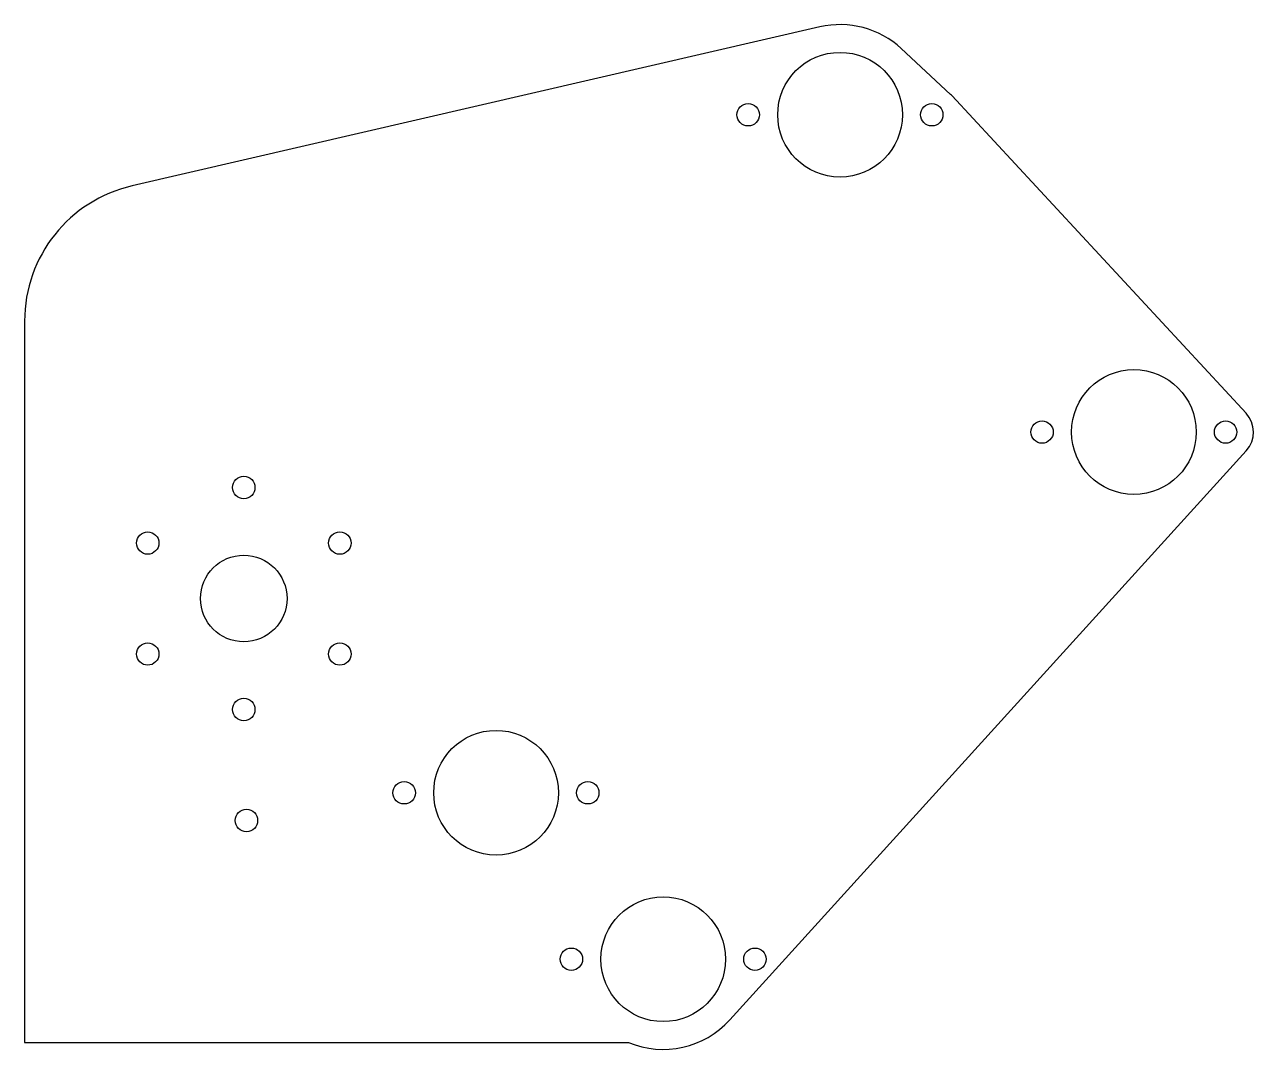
# Model space of a CAD drawing. Header units: inches. Extents: x -1.5 to 9.6, y -2.8 to 6.4.
import ezdxf

# ---------------------------------------------------------------- set-up
doc = ezdxf.new("R2010")
doc.units = ezdxf.units.IN
doc.header["$MEASUREMENT"] = 0

msp = doc.modelspace()

# ---------------------------------------------------------------- linework, layer by layer
msp.add_lwpolyline([(-1.5, 3.75), (-1.5, -2.75), (3.944, -2.75, 0.31718), (4.858, -2.546), (9.513, 2.582, 0.389149), (9.511, 2.92), (6.861, 5.779, 0.018979), (6.848, 5.792), (6.403, 6.205, 0.248563), (5.668, 6.4), (-0.531, 4.968, 0.349166)], format="xyb", close=True)
for centre, radius in [((5.851, 5.609), 0.562), ((5.023, 5.609), 0.101), ((6.678, 5.609), 0.101), ((8.5, 2.75), 0.562), ((7.672, 2.75), 0.101), ((9.327, 2.75), 0.101), ((0.476, 2.25), 0.101), ((-0.39, 1.75), 0.101), ((1.342, 1.75), 0.101), ((0.476, 1.25), 0.39), ((-0.39, 0.75), 0.101), ((1.342, 0.75), 0.101), ((0.476, 0.25), 0.101), ((2.75, -0.5), 0.562), ((1.922, -0.5), 0.101), ((3.577, -0.5), 0.101), ((0.5, -0.75), 0.101), ((4.257, -2), 0.562), ((3.429, -2), 0.101), ((5.084, -2), 0.101)]:
    msp.add_circle(centre, radius)

doc.saveas('drawing.dxf')
